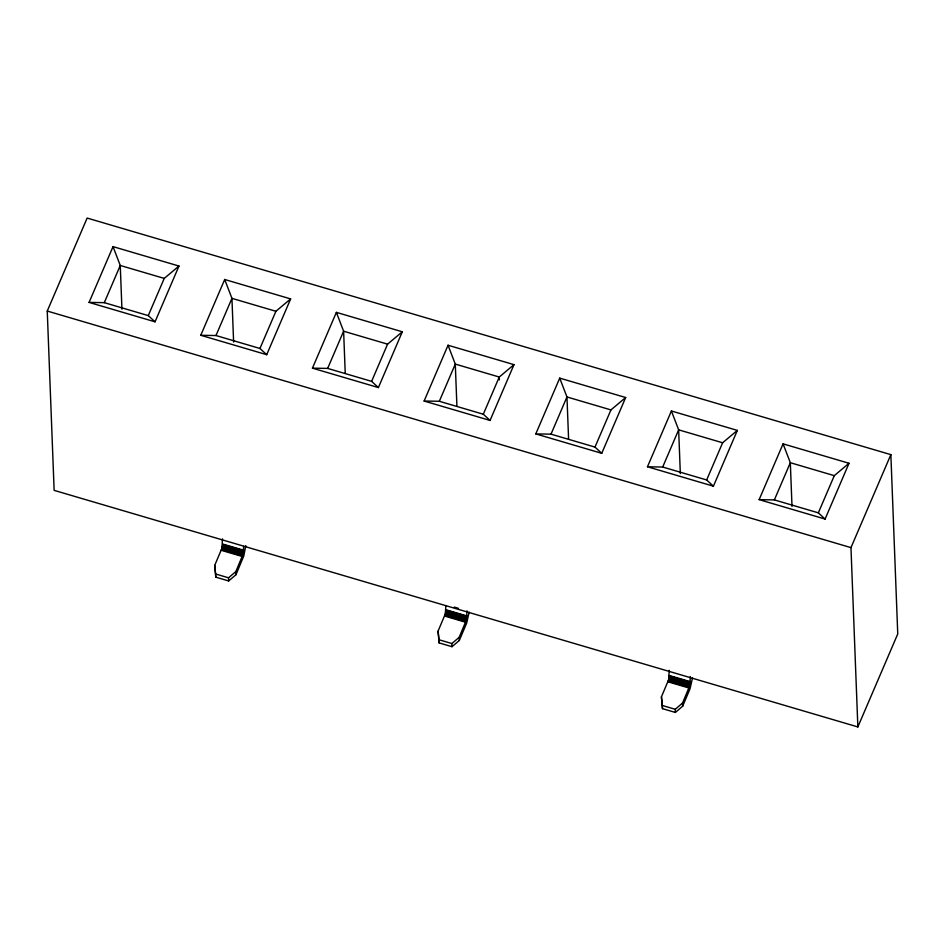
<?xml version="1.0" encoding="UTF-8"?>
<svg xmlns="http://www.w3.org/2000/svg" width="945" height="945" viewBox="0 0 945 945"><rect width="100%" height="100%" fill="white"/><g stroke="black" fill="none" stroke-linecap="round" stroke-linejoin="round"><path stroke-width="1.42" d="M245.794 545.608L243.775 556.026L235.955 574.725L228.666 580.951L215.755 577.159L214.728 565.358L221.91 548.324L222.488 538.863M235.955 574.725L235.837 571.571L243.219 553.829L243.645 546.375M469.145 612.171L466.688 623.05L459.305 640.474L452.017 646.699L439.106 642.907L438.078 631.095L445.26 614.073L445.898 605.91M459.305 640.474L459.187 637.308L466.57 619.577L466.948 610.824M692.496 677.908L690.039 688.787L682.656 706.21L675.368 712.447L662.469 708.644L661.429 696.843L668.611 679.821L669.202 670.359M682.656 706.21L682.538 703.056L689.921 685.326L690.299 676.573M47.25 311.047L87.141 218.059L890.863 454.639L897.75 633.953L857.859 726.941L54.137 490.36L47.25 311.047L850.972 547.627L857.859 726.941M89.078 302.412L113.022 246.621L178.971 266.041L155.039 321.82L89.078 302.412L104.304 302.66L148.27 315.606L155.039 321.82M104.304 302.66L120.263 265.474L113.022 246.621M148.27 315.606L164.229 278.409L178.971 266.041M200.765 335.286L224.697 279.496L290.647 298.903L266.714 354.694L200.765 335.286L215.98 335.534L259.946 348.481L266.714 354.694M215.98 335.534L231.938 298.348L224.697 279.496M259.946 348.481L275.905 311.283L290.647 298.903M312.441 368.16L336.373 312.37L402.322 331.778L378.39 387.568L312.441 368.16L327.655 368.408L371.621 381.355L378.39 387.568M327.655 368.408L343.614 331.211L336.373 312.37M371.621 381.355L387.58 344.157L402.322 331.778M424.116 401.034L448.048 345.244L513.997 364.652L490.065 420.442L424.116 401.034L439.33 401.282L483.308 414.229L490.065 420.442M439.33 401.282L455.289 364.085L448.048 345.244M483.308 414.229L499.255 377.031L513.997 364.652M535.791 433.909L559.723 378.118L625.673 397.526L601.741 453.316L535.791 433.909L551.018 434.157L594.984 447.091L601.741 453.316M551.018 434.157L566.965 396.959L559.723 378.118M594.984 447.091L610.942 409.906L625.673 397.526M647.467 466.771L671.399 410.981L737.348 430.4L713.416 486.191L647.467 466.771L662.693 467.031L706.659 479.965L713.416 486.191M662.693 467.031L678.652 429.833L671.399 410.981M706.659 479.965L722.618 442.78L737.348 430.4M759.142 499.645L783.074 443.855L849.023 463.274L825.091 519.065L759.142 499.645L774.368 499.905L818.335 512.84L825.091 519.065M774.368 499.905L790.327 462.707L783.074 443.855M818.335 512.84L834.293 475.654L849.023 463.274M850.972 547.627L890.863 454.639M228.666 580.951L228.536 577.797L235.837 571.571M452.017 646.699L451.899 643.545L459.187 637.308M675.368 712.447L675.25 709.293L682.538 703.056M164.229 278.409L120.263 265.474L121.94 309.18M275.905 311.283L231.938 298.348L233.616 342.055M387.58 344.157L343.614 331.211L345.244 373.476M610.942 409.906L566.965 396.959L568.595 439.212M722.618 442.78L678.652 429.833L680.329 473.551M834.293 475.654L790.327 462.707L792.005 506.414M454.285 607.103L458.502 608.344M222.689 544.048L243.798 550.262M446.04 609.797L467.149 615.998M669.391 675.533L690.5 681.747M222.689 544.485L243.786 550.699M446.04 610.234L467.137 616.447M669.391 675.982L690.5 682.184M222.642 545.005L243.751 551.218M445.993 610.753L467.102 616.967M669.343 676.502L690.452 682.715M222.559 545.596L243.668 551.809M445.91 611.344L467.019 617.557M669.261 677.092L690.37 683.306M222.441 546.245L243.55 552.447M445.792 611.982L466.901 618.195M669.143 677.73L690.252 683.944M222.288 546.919L243.397 553.132M445.638 612.667L466.747 618.88M669.001 678.415L690.098 684.629M222.11 547.627L243.219 553.829M445.461 613.364L466.57 619.577M668.812 679.112L689.921 685.326M221.91 548.324L243.007 554.538M445.26 614.073L466.357 620.286M668.611 679.821L689.72 686.035M221.685 549.021L242.782 555.235M445.036 614.758L466.133 620.971M668.387 680.506L689.484 686.72M221.437 549.683L242.546 555.884M444.788 615.419L465.897 621.633M668.15 681.168L689.248 687.381M221.189 550.285L242.298 556.499M444.54 616.034L465.649 622.247M667.891 681.782L688.999 687.995M214.728 565.358L215.637 574.005L228.536 577.797M438.078 631.095L438.988 639.741L451.899 643.545M661.429 696.843L662.339 705.49L675.25 709.293M662.339 705.49L662.469 708.644M499.373 379.949L499.255 377.031L455.289 364.085L456.919 406.338M438.988 639.741L439.106 642.907M215.637 574.005L215.755 577.159"/></g></svg>
